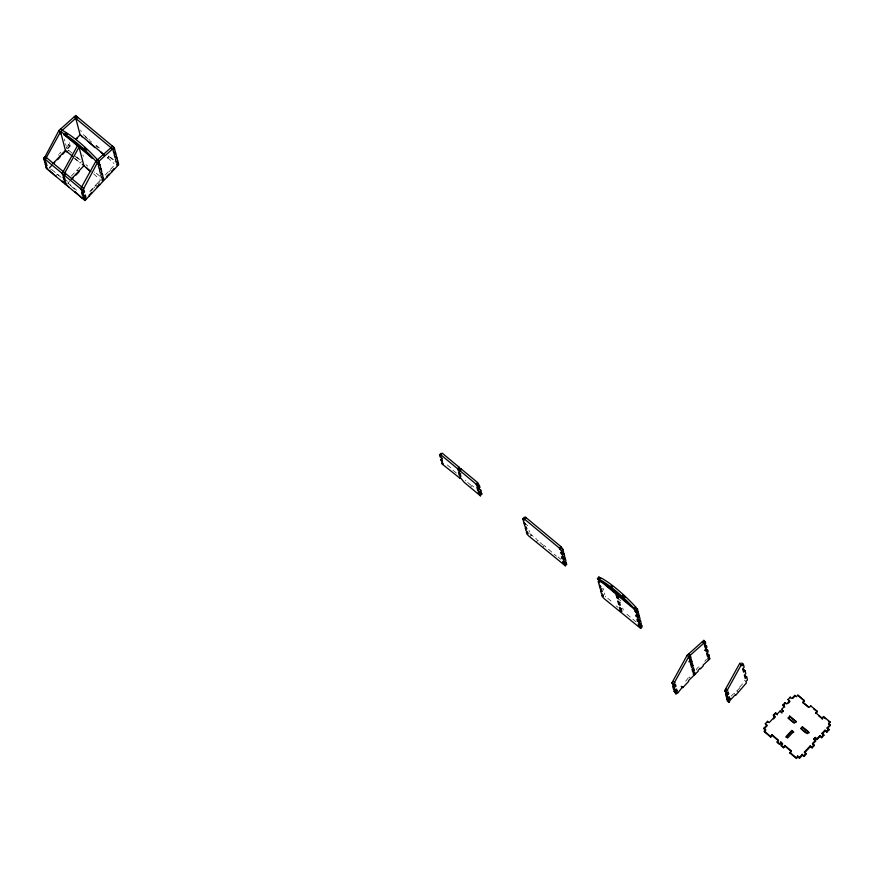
<?xml version="1.0" encoding="UTF-8"?>
<svg xmlns="http://www.w3.org/2000/svg" width="874" height="874" viewBox="0 0 874 874"><rect width="100%" height="100%" fill="white"/><g stroke="black" fill="none" stroke-linecap="round" stroke-linejoin="round"><path stroke-width="0.66" stroke-dasharray="4.37 3.28" d="M59.432 153.726L60.896 152.163M67.833 148.777L70.029 146.439L68.227 144.363L69.701 142.801M66.588 147.061L70.63 142.768M52.243 164.421L49.305 167.535L61.005 177.258M72.181 153.201L66.905 148.82L72.039 143.358M52.429 165.164L49.501 168.278L48.911 166.049M67.047 151.715L68.511 150.153L68.707 150.896M55.87 175.772L57.334 174.21L61.202 178.001M73.656 157.79L80.08 163.132L81.555 161.57M71.297 176.089L77.163 169.851L78.769 171.184M78.015 168.944L79.731 167.12M67.964 183.627L69.483 181.06M108.868 155.9L107.589 158.205L108.868 155.9L113.456 159.713M89.771 191.439L97.833 182.852M98.565 182.076L100.761 179.738M105.164 175.051L114.691 164.913M90.688 191.395L92.895 189.057M93.627 188.281L95.091 186.719M98.03 183.595L99.494 182.043M109.021 171.894L110.495 170.343M470.583 487.08L472.058 485.529L474.943 487.932M530.005 536.461L531.468 534.899L536.975 539.476M536.428 541.804L537.892 540.241L538.089 540.984M542.852 547.135L544.316 545.573L556.443 556.235M688.341 677.776L684.134 683.195M698.599 666.851L696.403 669.189L696.6 669.932M704.805 661.203L706.563 659.324M731.221 696.043L732.936 694.229M739.655 687.073L743.927 682.528M739.852 687.816L733.985 694.065L733.789 693.322M744.397 680.136L746.003 681.469M83.172 134.552L89.596 139.895M96.02 145.226L101.526 149.804M85.204 136.825L87.957 139.108M89.793 140.638L91.628 142.156M96.216 145.969L98.052 147.498M109.064 156.643L115.488 161.985M107.404 157.462L114.013 163.547M736.913 690.941L738.519 692.274M619.24 599.422L620.846 600.755M526.214 524.433L527.82 525.766M68.227 144.363L70.029 146.439M76.77 157.014L81.358 160.827M85.947 164.64L87.782 166.169M99.702 176.078L94.206 171.501L94.392 172.244M447.28 464.935L452.787 469.513M558.082 557.011L560.835 559.305M607.725 598.275L612.313 602.088M636.174 621.917L626.079 613.526M75.131 156.238L80.637 160.805M452.983 470.256L456.654 473.304M467.666 482.459L472.255 486.272L472.058 485.529M539.924 542.503L544.513 546.316L544.316 545.573M616.181 605.89L618.016 607.408M75.306 158.576L80.08 163.132M93.649 173.828L99.352 179.148M689.073 676.989L690.679 678.333M97.233 186.533L95.627 185.201L95.823 185.944M65.779 180.066L67.385 181.399M67.768 182.885L76.606 190.226M71.297 186.391L75.885 190.204M622.758 608.064L623.282 610.041M603.158 588.377L603.595 590.048M604.382 593.02L604.819 594.691M605.201 596.177L605.398 596.92M531.468 534.899L531.665 535.642L529.863 533.566M529.032 530.409L529.469 532.08M465.634 480.187L465.831 480.929M80.736 130.062L81.173 131.734M82.932 154.873L83.325 156.359M77.163 169.851L77.36 170.594M64.337 139.032L64.862 141.02M65.55 143.675L66.074 145.663M66.511 147.335L66.905 148.82M70.182 184.884L70.379 185.627M58.7 154.501L58.897 155.244M50.911 168.879L51.107 169.622"/><path stroke-width="1.31" d="M45.164 156.544L58.962 130.466L75.677 115.532L114.21 147.564L118.7 164.651L84.964 200.539L46.431 168.507L43.7 158.107L45.164 156.544L83.707 188.576L82.243 190.128L84.964 200.539M77.622 118.176L77.283 116.865L60.568 131.799L45.306 159.439L45.699 160.925L44.093 159.592M77.425 145.816L62.163 173.456L62.557 174.942L64.163 176.275L63.769 174.789L79.031 147.149L83.904 165.721L71.198 179.246M115.335 151.836L113.871 153.398L113.085 150.426L114.549 148.864L112.604 146.231L95.889 161.166L80.637 188.795L82.626 191.614L84.09 190.062L84.581 191.919L83.117 193.482L81.511 192.138L82.287 195.11L83.893 196.453L85.357 194.891L85.849 196.748L84.385 198.311L82.779 196.967L83.172 198.453L84.778 199.796L86.242 198.234L86.439 198.977M83.707 188.576L97.495 162.498L114.21 147.564M708.137 656.713L709.939 658.788L703.144 665.07L703.33 665.813L700.402 668.927L700.205 668.184L698.009 670.533L698.206 671.276L688.472 680.671L688.668 681.414L682.802 687.652L682.605 686.909L677.678 693.115L677.481 692.372L676.006 693.934L675.624 692.448L677.088 690.886L676.596 689.029L675.132 690.58L674.357 687.609L675.821 686.057L675.329 684.2L673.865 685.751L671.877 682.933L687.128 655.292L703.843 640.369L705.788 643.002L704.324 644.564L705.1 647.536L706.574 645.973L704.968 644.641L705.307 645.941M673.865 685.751L673.483 684.266L688.734 656.636L705.449 641.702M745.085 675.602L746.691 676.935L747.467 679.906L746.003 681.469L746.396 682.955L735.591 695.398L735.395 694.655L730.26 700.118L728.992 702.412L728.403 700.183L729.877 698.621L729.386 696.764L727.922 698.326L727.135 695.354L728.61 693.792L728.118 691.935L726.655 693.497L724.655 690.679L739.917 663.038L741.906 665.857L743.381 664.306L741.775 662.962M726.655 693.497L726.261 692.011L741.523 664.371M52.975 163.635L65.441 150.383L72.553 156.293M75.699 139.458L80.102 134.782L75.809 118.427M57.564 159.702L59.771 157.364M64.894 151.901L62.699 154.239L62.502 153.496M76.038 175.051L78.966 171.927L78.769 171.184M115.674 153.136L114.21 154.698L114.986 157.67L116.45 156.107M116.887 157.779L115.423 159.341L116.209 162.313L117.673 160.75M118.11 162.422L116.646 163.984L117.029 165.47L118.503 163.908M442.277 458.162L440.802 459.724L442.408 461.057L441.632 458.085L440.026 456.752L439.546 454.895L441.009 453.333M440.758 454.742L442.222 453.18L459.079 467.197L461.079 470.015L460.685 468.53L459.221 470.081L459.615 471.567L457.615 468.748L440.758 454.742L441.141 456.228L439.546 454.895M457.615 468.748L459.079 467.197M458.009 470.234L459.473 468.683M459.276 475.063L458.489 472.091L460.095 473.435L460.882 476.406L459.276 475.063L460.74 473.511M477.554 482.535L480.034 487.211L478.57 488.774L476.079 484.098L477.554 482.535L460.685 468.53M476.472 485.583L477.936 484.021M478.078 486.916L479.542 485.354M479.203 488.85L480.809 490.183L481.301 492.051L479.837 493.602L479.345 491.745L477.739 490.412L479.203 488.85L478.69 486.873M479.345 491.745L480.809 490.183M480.416 495.831L478.613 493.755L480.088 492.193L481.694 493.537L480.416 495.831L464.356 482.492L459.757 476.92L460.15 478.406L441.883 463.81L441.687 463.067L443.293 464.4L440.802 459.724M480.219 495.088L481.694 493.537M522.838 518.741L524.313 517.189L525.919 518.522L525.569 517.222L524.105 518.785L524.444 520.085L522.838 518.741L523.624 521.723L525.569 524.356L523.963 523.023L524.739 525.995L526.345 527.328L526.793 528.999L525.187 527.667L525.962 530.638L527.568 531.971L528.005 533.643L526.399 532.31L526.793 533.796L528.595 535.871L565.325 565.817L566.8 564.265L564.801 561.436L563.337 562.998L565.325 565.817M560.9 546.578L562.845 549.211L563.632 552.182L562.157 553.745L561.381 550.773L559.436 548.14L560.9 546.578L525.569 517.222M559.775 549.44L561.239 547.878M561.381 550.773L562.845 549.211M563.97 553.482L564.746 556.454L563.282 558.016L562.506 555.045L563.97 553.482L562.364 552.149M564.495 562.659L563.719 559.688L562.113 558.355L563.577 556.793L565.183 558.125L565.97 561.097L564.495 562.659L562.9 561.327L563.337 562.998M563.719 559.688L565.183 558.125M564.943 564.331L566.407 562.78M601.989 588.715L600.525 590.278L602.131 591.611L601.694 589.939L600.088 588.606L599.302 585.635L600.908 586.967L598.963 584.335L598.187 581.363L599.793 582.696L599.455 581.396L597.455 578.577L598.919 577.015L600.525 578.348L600.329 577.605L599.061 579.91M616.891 597.641L616.115 594.659L617.721 596.002L618.497 598.974L616.891 597.641L618.366 596.079M618.552 603.956L617.776 600.984L619.382 602.317L620.158 605.289L618.552 603.956L620.016 602.394M620.212 610.271L619.426 607.299L621.032 608.632L621.818 611.603L620.212 610.271L621.676 608.708M635.66 606.96L634.382 609.265L635.66 606.96A37.385 7.32 43.2 0 0 600.329 577.605M637.463 609.047L637.845 610.533L636.381 612.084L635.988 610.598L637.463 609.047L635.857 607.703M638.195 611.833L638.97 614.804L637.507 616.356L636.72 613.384L638.195 611.833L636.589 610.489M638.621 620.638L637.845 617.656L636.239 616.323L637.703 614.772L639.309 616.104L640.096 619.076L638.621 620.638L637.015 619.295L637.452 620.966L639.058 622.31L639.844 625.281L641.308 623.719L640.533 620.748L638.927 619.415L637.452 620.966M637.845 617.656L639.309 616.104M639.058 622.31L640.533 620.748M641.745 625.391L642.139 626.876L640.675 628.439L640.281 626.953L641.745 625.391L640.139 624.058M690.788 657.303L689.324 658.865L688.931 657.379L690.394 655.817L690.788 657.303L689.182 655.97M688.832 661.804L690.296 660.241L691.902 661.574L690.438 663.137L689.662 660.165L691.126 658.603L691.902 661.574M704.619 650.475L706.083 648.912L707.689 650.245L708.126 651.917L706.662 653.479L707.448 656.45L708.912 654.888L707.306 653.555L707.743 655.227M675.132 690.58L673.526 689.247L672.751 686.276L674.215 684.713L675.821 686.057M693.027 665.846L691.563 667.408L690.777 664.437L692.252 662.874L693.027 665.846L691.421 664.513L690.897 662.525M707.689 650.245L706.225 651.807L705.449 648.836L706.913 647.273L706.574 645.973M676.006 693.934L674.018 691.105L675.482 689.553L677.088 690.886M694.251 670.489L692.776 672.051L692 669.08L693.464 667.518L694.251 670.489L692.645 669.156M695.07 673.646L693.606 675.209L693.213 673.723L694.688 672.161L695.07 673.646L693.464 672.314M709.743 658.046L708.268 659.608L707.885 658.122L709.349 656.56L708.912 654.888M743.949 671.265L743.424 669.287L745.03 670.62L743.566 672.182L742.692 668.829L744.156 667.277L743.381 664.306M727.922 698.326L726.316 696.993L725.529 694.022L727.004 692.459L728.61 693.792M746.691 676.935L745.227 678.497L744.342 675.154L745.817 673.592L745.03 670.62M728.992 702.412L727.386 701.079L726.797 698.85L728.271 697.288L729.877 698.621M765.307 723.683L766.913 725.016L763.985 728.14L765.788 730.216L764.182 728.883L767.11 725.759L765.307 723.683L767.514 721.345L769.12 722.678L774.987 716.44L773.381 715.107L775.577 712.758L777.379 714.834M784.71 707.033L782.907 704.957L785.103 702.62L786.709 703.952L789.648 700.839L788.042 699.506L790.238 697.157L791.844 698.49L794.783 695.376L796.389 696.709L797.853 695.147L804.277 700.489L802.998 702.794L804.277 700.489M773.501 718.963L775.172 717.183L773.566 715.85L775.041 714.287M783.104 705.7L785.3 703.362L785.103 702.62M777.183 714.091L780.111 710.977L781.913 713.053M781.585 709.415L783.377 711.491L781.585 709.415L784.513 706.29L782.907 704.957M788.37 703.133L789.845 701.582L788.042 699.506M792.773 698.457L794.969 696.119L794.783 695.376M770.737 737.11L772.015 734.805L770.737 737.11L764.313 731.778L765.591 729.473M781.717 712.31L783.191 710.748M793.843 722.962L788.337 718.395L789.604 716.09L796.028 721.421L796.225 722.164L789.604 716.09M788.337 718.395L789.801 716.833M779.575 744.451L780.843 742.146L779.575 744.451L777.161 742.452L778.439 740.147L772.015 734.805M796.028 721.421L794.564 722.984L788.14 717.652M817.124 711.163L815.846 713.468L817.124 711.163L810.701 705.821L809.226 707.383L802.802 702.051M791.844 730.446L785.977 736.684L787.583 738.027L793.45 731.778L791.844 730.446L793.647 732.521L793.45 731.778M786.174 737.427L792.041 731.188M783.585 747.783L784.863 745.489L783.585 747.783L781.181 745.784L782.449 743.479L780.843 742.146M800.988 728.326L802.452 726.764L808.876 732.106L807.412 733.657L800.988 728.326L801.185 729.069L802.452 726.764M796.433 758.468L797.7 756.163L796.433 758.468L790.009 753.126L791.287 750.821L784.863 745.489M823.537 716.505L822.27 718.799L823.537 716.505L829.961 721.837L828.694 724.142L830.3 725.475L827.372 728.599L828.978 729.932L826.771 732.27L824.969 730.194L822.041 733.319L823.843 735.395L821.636 737.732L819.845 735.657L816.906 738.77L817.103 739.513L820.031 736.4M790.009 753.126L791.287 750.821M813.836 739L815.442 740.333L812.503 743.457L812.7 744.2L815.639 741.076L813.836 739L815.3 737.438L816.906 738.77M828.694 724.142L829.961 721.837M814.033 739.743L815.3 737.438M802.245 754.371L802.441 755.114L799.502 758.239L799.306 757.496L802.245 754.371L804.047 756.458L806.243 754.109L804.441 752.033L810.307 745.795L812.11 747.871L814.306 745.533L812.503 743.457M827.372 728.599L827.175 727.856L830.103 724.732L828.497 723.399M810.307 745.795L810.504 746.538L804.637 752.776L804.441 752.033M822.237 734.062L825.165 730.937M803.851 755.715L806.046 753.366M811.913 747.128L814.109 744.79M821.636 737.732L821.451 736.99L823.647 734.652L822.041 733.319M826.771 732.27L826.575 731.527L828.781 729.189L827.175 727.856M804.473 701.232L797.853 695.147M813.639 708.858L817.31 711.906M823.734 717.248L825.569 718.767M828.323 721.061L830.158 722.579M815.65 712.725L822.073 718.057M803.916 703.548L808.505 707.361M818.599 715.751L822.27 718.799M824.969 730.194L826.575 731.527M819.845 735.657L821.451 736.99M74.203 117.094L112.746 149.126M702.379 641.931L703.985 643.264M802.649 727.507L809.073 732.849M815.497 738.18L817.103 739.513M802.103 729.834L805.773 732.882M80.102 134.782L104.651 155.179M103.919 155.157L100.98 152.131M810.504 746.538L812.11 747.871M60.426 128.904L62.032 130.237A37.385 7.32 43.2 0 1 97.353 159.603L98.959 160.936M58.962 130.466L60.568 131.799A37.385 7.32 43.2 0 1 95.889 161.166L97.495 162.498M688.592 653.741L690.198 655.074M597.455 578.577L635.988 610.598M59.541 132.695L61.147 134.028M524.105 518.785L559.436 548.14M636.381 612.084L634.775 610.751L636.72 613.384M687.128 655.292L688.734 656.636M726.119 689.116L727.725 690.449M562.157 553.745L560.551 552.412L562.506 555.045M637.507 616.356L635.901 615.023L636.239 616.323M802.441 755.114L804.047 756.458M459.221 470.081L476.079 484.098M724.655 690.679L726.261 692.011M563.282 558.016L561.676 556.683L562.113 558.355M478.57 488.774L476.964 487.441L477.739 490.412M725.529 694.022L727.135 695.354M797.7 756.163L799.306 757.496M639.844 625.281L638.239 623.938L638.676 625.609L640.281 626.953M480.274 492.936L481.88 494.28M772.212 735.547L778.636 740.89M781.039 742.889L782.645 744.222L782.449 743.479M785.049 746.232L791.473 751.564M797.896 756.906L799.502 758.239M479.837 493.602L478.231 492.27L478.613 493.755M726.797 698.85L728.403 700.183M82.298 164.388L90.896 171.544M640.675 628.439L603.934 598.482L602.131 596.407L601.738 594.921L603.344 596.254L602.907 594.582L601.301 593.249L600.525 590.278M764.127 731.035L770.551 736.367M776.964 741.709L779.379 743.708M780.985 745.041L783.388 747.041M789.812 752.383L796.236 757.725M90.175 171.523L86.308 167.732M681.196 686.319L682.802 687.652M43.7 158.107L82.243 190.128M673.341 681.37L674.947 682.714M44.574 161.45L46.18 162.782L46.967 165.754L45.361 164.421M671.877 682.933L673.483 684.266M672.751 686.276L674.357 687.609M45.841 166.278L47.841 169.097L46.235 167.764M64.698 183.114L62.294 181.115L62.491 181.858M66.304 184.447L68.915 187.189M674.018 691.105L675.624 692.448M830.103 724.732L830.3 725.475M828.781 729.189L828.978 729.932M823.647 734.652L823.843 735.395M810.701 705.821L810.886 706.563M815.442 740.333L815.639 741.076M790.238 697.157L790.435 697.9M780.111 710.977L780.307 711.72M775.577 712.758L775.773 713.501M773.381 715.107L773.566 715.85M767.514 721.345L767.7 722.088M763.985 728.14L764.182 728.883M703.843 640.369L704.182 641.669M598.919 577.015L599.313 578.501M111.14 147.793L111.479 149.093M114.297 169.338L114.101 168.595L111.905 170.933L112.101 171.675M109.163 174.789L108.966 174.046L106.77 176.395L106.967 177.138M94.556 146.788L94.753 147.531L88.132 141.446M97.353 159.603L97.549 160.346M95.889 161.166L96.085 161.909M99.636 184.938L99.439 184.196L97.233 186.533L97.429 187.276M81.708 136.115L81.905 136.857M75.677 115.532L76.016 116.832M77.163 137.895L77.36 138.638M91.562 193.515L91.377 192.772L89.17 195.11L89.367 195.852M81.752 197.863L75.142 191.788L75.328 192.531M67.047 151.715L67.232 152.458M72.903 177.422L73.099 178.165M60.568 131.799L65.626 151.126M65.233 173.227L65.626 174.713M60.306 155.834L60.503 156.577M66.5 185.19L65.921 182.961L64.315 181.628L64.894 183.857M54.439 162.083L54.636 162.826M56.067 176.515L49.447 170.43L49.643 171.173M611.09 585.624A46.398 9.079 43.2 0 1 612.696 586.847M622.605 595.085A46.398 9.079 43.2 0 1 625.107 597.324M598.865 579.167A37.385 7.32 43.2 0 1 634.196 608.523M65.244 132.914A46.398 9.079 43.2 0 1 67.418 134.367M84.308 147.717A46.398 9.079 43.2 0 1 86.799 149.967M99.155 161.679L97.691 163.241L98.085 164.727L99.549 163.165L99.155 161.679M99.887 164.465L98.423 166.027L99.199 168.999L100.663 167.437L99.887 164.465M101.013 168.737L99.538 170.299L100.324 173.27L101.788 171.708L101.013 168.737M102.225 173.38L100.761 174.942L101.537 177.914L103.012 176.351L102.225 173.38M103.449 178.023L101.985 179.585L102.367 181.071L103.831 179.509L103.449 178.023M92.677 158.489L63.78 134.476A46.398 9.079 43.2 0 1 92.677 158.489M630.984 605.857L602.077 581.833A46.398 9.079 43.2 0 1 630.984 605.857M64.654 178.132L63.048 176.799L63.824 179.771L65.43 181.104L64.654 178.132"/></g></svg>
